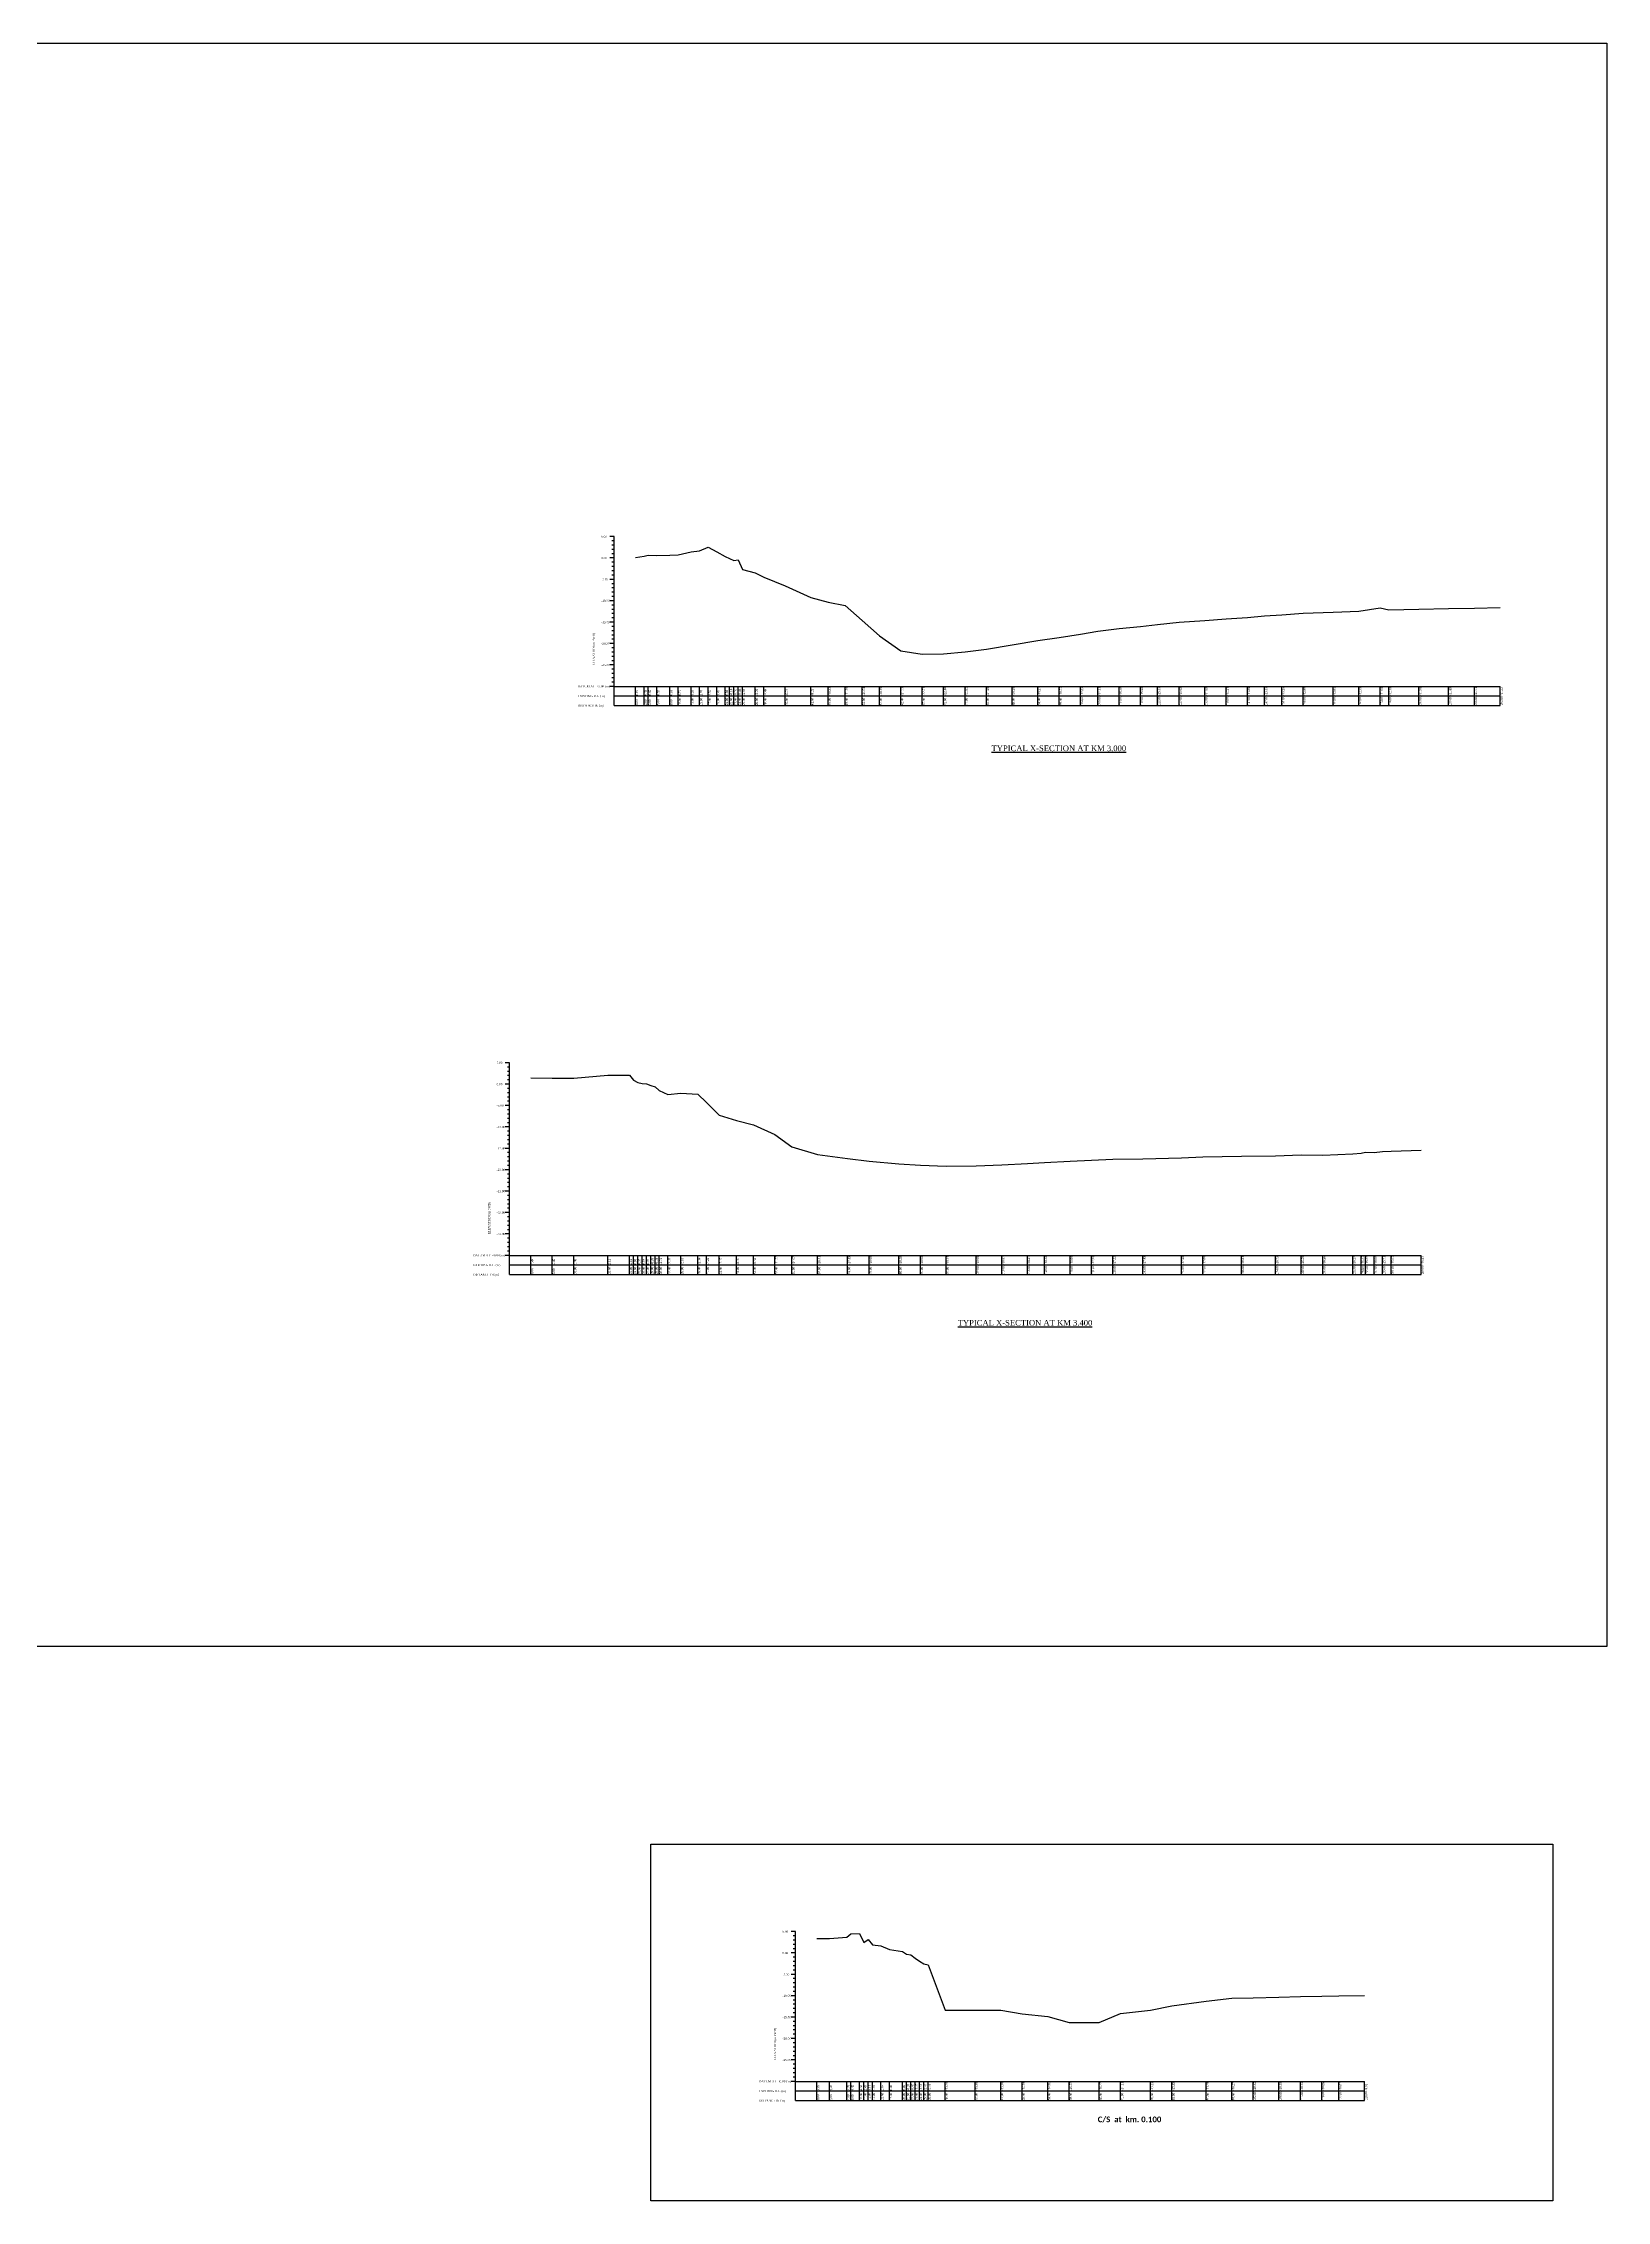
# Model space of a CAD drawing. Header units: metres. Extents: x -1354 to 3686, y -9962 to -7697.
# Drawn here: x -989 to -623, y -9962 to -9458 of the extents above; entities that cross this region are included whole.
import ezdxf

# ---------------------------------------------------------------- set-up
doc = ezdxf.new("R2010")
doc.units = ezdxf.units.M
doc.styles.add('liza', font='times.ttf', dxfattribs={"height": 2})
doc.styles.get("Standard").update_dxf_attribs({"font": 'times.ttf'})

msp = doc.modelspace()

# ---------------------------------------------------------------- linework, layer by layer
at = {"color": 3, "linetype": 'Continuous', "lineweight": -3, "ltscale": 0.5}
for p, q in [((-855.444868, -9572.934927), (-856.444868, -9572.934927)), ((-855.444868, -9573.934927), (-855.944868, -9573.934927)), ((-855.444868, -9574.934927), (-855.944868, -9574.934927)), ((-855.444868, -9612.434927), (-855.444868, -9572.934927)), ((-855.444868, -9577.934927), (-856.444868, -9577.934927)), ((-855.444868, -9575.934927), (-855.944868, -9575.934927)), ((-855.444868, -9576.934927), (-855.944868, -9576.934927)), ((-855.444868, -9578.934927), (-855.944868, -9578.934927)), ((-855.444868, -9579.934927), (-855.944868, -9579.934927)), ((-855.444868, -9582.934927), (-856.444868, -9582.934927)), ((-855.444868, -9580.934927), (-855.944868, -9580.934927)), ((-855.444868, -9581.934927), (-855.944868, -9581.934927)), ((-855.444868, -9583.934927), (-855.944868, -9583.934927)), ((-855.444868, -9584.934927), (-855.944868, -9584.934927)), ((-855.444868, -9587.934927), (-856.444868, -9587.934927)), ((-855.444868, -9585.934927), (-855.944868, -9585.934927)), ((-855.444868, -9586.934927), (-855.944868, -9586.934927)), ((-855.444868, -9588.934927), (-855.944868, -9588.934927)), ((-855.444868, -9589.934927), (-855.944868, -9589.934927)), ((-855.444868, -9592.934927), (-856.444868, -9592.934927)), ((-855.444868, -9590.934927), (-855.944868, -9590.934927)), ((-855.444868, -9591.934927), (-855.944868, -9591.934927)), ((-855.444868, -9593.934927), (-855.944868, -9593.934927)), ((-855.444868, -9594.934927), (-855.944868, -9594.934927)), ((-855.444868, -9597.934927), (-856.444868, -9597.934927)), ((-855.444868, -9595.934927), (-855.944868, -9595.934927)), ((-855.444868, -9596.934927), (-855.944868, -9596.934927)), ((-855.444868, -9598.934927), (-855.944868, -9598.934927)), ((-855.444868, -9599.934927), (-855.944868, -9599.934927)), ((-855.444868, -9602.934927), (-856.444868, -9602.934927)), ((-855.444868, -9600.934927), (-855.944868, -9600.934927)), ((-855.444868, -9601.934927), (-855.944868, -9601.934927)), ((-855.444868, -9603.934927), (-855.944868, -9603.934927)), ((-855.444868, -9604.934927), (-855.944868, -9604.934927)), ((-855.444868, -9605.934927), (-855.944868, -9605.934927)), ((-855.444868, -9607.934927), (-856.444868, -9607.934927)), ((-855.444868, -9606.934927), (-855.944868, -9606.934927)), ((-855.444868, -9607.934927), (-648.444868, -9607.934927)), ((-855.444868, -9610.184927), (-648.444868, -9610.184927)), ((-850.444868, -9612.434927), (-850.444868, -9607.934927)), ((-848.444868, -9612.434927), (-848.444868, -9607.934927)), ((-847.444868, -9612.434927), (-847.444868, -9607.934927)), ((-845.444868, -9612.434927), (-845.444868, -9607.934927)), ((-842.444868, -9612.434927), (-842.444868, -9607.934927)), ((-840.444868, -9612.434927), (-840.444868, -9607.934927)), ((-837.444868, -9612.434927), (-837.444868, -9607.934927)), ((-835.444868, -9612.434927), (-835.444868, -9607.934927)), ((-833.444868, -9612.434927), (-833.444868, -9607.934927)), ((-831.444868, -9612.434927), (-831.444868, -9607.934927)), ((-829.444868, -9612.434927), (-829.444868, -9607.934927)), ((-828.444868, -9612.434927), (-828.444868, -9607.934927)), ((-827.444868, -9612.434927), (-827.444868, -9607.934927)), ((-826.444868, -9612.434927), (-826.444868, -9607.934927)), ((-825.444868, -9612.434927), (-825.444868, -9607.934927)), ((-822.444868, -9612.434927), (-822.444868, -9607.934927)), ((-820.444868, -9612.434927), (-820.444868, -9607.934927)), ((-815.444868, -9612.434927), (-815.444868, -9607.934927)), ((-809.444868, -9612.434927), (-809.444868, -9607.934927)), ((-805.444868, -9612.434927), (-805.444868, -9607.934927)), ((-801.444868, -9612.434927), (-801.444868, -9607.934927)), ((-797.444868, -9612.434927), (-797.444868, -9607.934927)), ((-793.444868, -9612.434927), (-793.444868, -9607.934927)), ((-788.444868, -9612.434927), (-788.444868, -9607.934927)), ((-783.444868, -9612.434927), (-783.444868, -9607.934927)), ((-778.444868, -9612.434927), (-778.444868, -9607.934927)), ((-773.444868, -9612.434927), (-773.444868, -9607.934927)), ((-768.444868, -9612.434927), (-768.444868, -9607.934927)), ((-762.444868, -9612.434927), (-762.444868, -9607.934927)), ((-756.444868, -9612.434927), (-756.444868, -9607.934927)), ((-751.444868, -9612.434927), (-751.444868, -9607.934927)), ((-746.444868, -9612.434927), (-746.444868, -9607.934927)), ((-742.444868, -9612.434927), (-742.444868, -9607.934927)), ((-737.444868, -9612.434927), (-737.444868, -9607.934927)), ((-732.444868, -9612.434927), (-732.444868, -9607.934927)), ((-728.444868, -9612.434927), (-728.444868, -9607.934927)), ((-723.444868, -9612.434927), (-723.444868, -9607.934927)), ((-717.444868, -9612.434927), (-717.444868, -9607.934927)), ((-712.444868, -9612.434927), (-712.444868, -9607.934927)), ((-707.444868, -9612.434927), (-707.444868, -9607.934927)), ((-703.444868, -9612.434927), (-703.444868, -9607.934927)), ((-699.444868, -9612.434927), (-699.444868, -9607.934927)), ((-694.444868, -9612.434927), (-694.444868, -9607.934927)), ((-687.444868, -9612.434927), (-687.444868, -9607.934927)), ((-681.444868, -9612.434927), (-681.444868, -9607.934927)), ((-676.444868, -9612.434927), (-676.444868, -9607.934927)), ((-674.444868, -9612.434927), (-674.444868, -9607.934927)), ((-667.444868, -9612.434927), (-667.444868, -9607.934927)), ((-660.444868, -9612.434927), (-660.444868, -9607.934927)), ((-654.444868, -9612.434927), (-654.444868, -9607.934927)), ((-648.444868, -9612.434927), (-648.444868, -9607.934927)), ((-855.444868, -9612.434927), (-648.444868, -9612.434927)), ((-879.873056, -9695.90677), (-880.873056, -9695.90677)), ((-879.873056, -9745.40677), (-879.873056, -9695.90677)), ((-879.873056, -9700.90677), (-880.873056, -9700.90677)), ((-879.873056, -9696.90677), (-880.373056, -9696.90677)), ((-879.873056, -9697.90677), (-880.373056, -9697.90677)), ((-879.873056, -9698.90677), (-880.373056, -9698.90677)), ((-879.873056, -9699.90677), (-880.373056, -9699.90677)), ((-879.873056, -9705.90677), (-880.873056, -9705.90677)), ((-879.873056, -9701.90677), (-880.373056, -9701.90677)), ((-879.873056, -9702.90677), (-880.373056, -9702.90677)), ((-879.873056, -9703.90677), (-880.373056, -9703.90677)), ((-879.873056, -9704.90677), (-880.373056, -9704.90677)), ((-879.873056, -9710.90677), (-880.873056, -9710.90677)), ((-879.873056, -9706.90677), (-880.373056, -9706.90677)), ((-879.873056, -9707.90677), (-880.373056, -9707.90677)), ((-879.873056, -9708.90677), (-880.373056, -9708.90677)), ((-879.873056, -9709.90677), (-880.373056, -9709.90677)), ((-879.873056, -9715.90677), (-880.873056, -9715.90677)), ((-879.873056, -9711.90677), (-880.373056, -9711.90677)), ((-879.873056, -9712.90677), (-880.373056, -9712.90677)), ((-879.873056, -9713.90677), (-880.373056, -9713.90677)), ((-879.873056, -9714.90677), (-880.373056, -9714.90677)), ((-879.873056, -9720.90677), (-880.873056, -9720.90677)), ((-879.873056, -9716.90677), (-880.373056, -9716.90677)), ((-879.873056, -9717.90677), (-880.373056, -9717.90677)), ((-879.873056, -9718.90677), (-880.373056, -9718.90677)), ((-879.873056, -9719.90677), (-880.373056, -9719.90677)), ((-879.873056, -9721.90677), (-880.373056, -9721.90677)), ((-879.873056, -9725.90677), (-880.873056, -9725.90677)), ((-879.873056, -9722.90677), (-880.373056, -9722.90677)), ((-879.873056, -9723.90677), (-880.373056, -9723.90677)), ((-879.873056, -9724.90677), (-880.373056, -9724.90677)), ((-879.873056, -9726.90677), (-880.373056, -9726.90677)), ((-879.873056, -9730.90677), (-880.873056, -9730.90677)), ((-879.873056, -9727.90677), (-880.373056, -9727.90677)), ((-879.873056, -9728.90677), (-880.373056, -9728.90677)), ((-879.873056, -9729.90677), (-880.373056, -9729.90677)), ((-879.873056, -9731.90677), (-880.373056, -9731.90677)), ((-879.873056, -9735.90677), (-880.873056, -9735.90677)), ((-879.873056, -9732.90677), (-880.373056, -9732.90677)), ((-879.873056, -9733.90677), (-880.373056, -9733.90677)), ((-879.873056, -9734.90677), (-880.373056, -9734.90677)), ((-879.873056, -9736.90677), (-880.373056, -9736.90677)), ((-879.873056, -9740.90677), (-880.873056, -9740.90677)), ((-879.873056, -9737.90677), (-880.373056, -9737.90677)), ((-879.873056, -9738.90677), (-880.373056, -9738.90677)), ((-879.873056, -9739.90677), (-880.373056, -9739.90677)), ((-879.873056, -9740.90677), (-666.873056, -9740.90677)), ((-874.873056, -9745.40677), (-874.873056, -9740.90677)), ((-869.873056, -9745.40677), (-869.873056, -9740.90677)), ((-864.873056, -9745.40677), (-864.873056, -9740.90677)), ((-856.873056, -9745.40677), (-856.873056, -9740.90677)), ((-851.873056, -9745.40677), (-851.873056, -9740.90677)), ((-850.873056, -9745.40677), (-850.873056, -9740.90677)), ((-849.873056, -9745.40677), (-849.873056, -9740.90677)), ((-848.873056, -9745.40677), (-848.873056, -9740.90677)), ((-847.873056, -9745.40677), (-847.873056, -9740.90677)), ((-846.873056, -9745.40677), (-846.873056, -9740.90677)), ((-845.873056, -9745.40677), (-845.873056, -9740.90677)), ((-844.873056, -9745.40677), (-844.873056, -9740.90677)), ((-842.873056, -9745.40677), (-842.873056, -9740.90677)), ((-839.873056, -9745.40677), (-839.873056, -9740.90677)), ((-835.873056, -9745.40677), (-835.873056, -9740.90677)), ((-833.873056, -9745.40677), (-833.873056, -9740.90677)), ((-830.873056, -9745.40677), (-830.873056, -9740.90677)), ((-826.873056, -9745.40677), (-826.873056, -9740.90677)), ((-822.873056, -9745.40677), (-822.873056, -9740.90677)), ((-817.873056, -9745.40677), (-817.873056, -9740.90677)), ((-813.873056, -9745.40677), (-813.873056, -9740.90677)), ((-807.873056, -9745.40677), (-807.873056, -9740.90677)), ((-800.873056, -9745.40677), (-800.873056, -9740.90677)), ((-795.873056, -9745.40677), (-795.873056, -9740.90677)), ((-788.873056, -9745.40677), (-788.873056, -9740.90677)), ((-783.873056, -9745.40677), (-783.873056, -9740.90677)), ((-777.873056, -9745.40677), (-777.873056, -9740.90677)), ((-770.873056, -9745.40677), (-770.873056, -9740.90677)), ((-764.873056, -9745.40677), (-764.873056, -9740.90677)), ((-758.873056, -9745.40677), (-758.873056, -9740.90677)), ((-754.873056, -9745.40677), (-754.873056, -9740.90677)), ((-748.873056, -9745.40677), (-748.873056, -9740.90677)), ((-743.873056, -9745.40677), (-743.873056, -9740.90677)), ((-738.873056, -9745.40677), (-738.873056, -9740.90677)), ((-731.873056, -9745.40677), (-731.873056, -9740.90677)), ((-722.873056, -9745.40677), (-722.873056, -9740.90677)), ((-717.873056, -9745.40677), (-717.873056, -9740.90677)), ((-708.873056, -9745.40677), (-708.873056, -9740.90677)), ((-700.873056, -9745.40677), (-700.873056, -9740.90677)), ((-694.873056, -9745.40677), (-694.873056, -9740.90677)), ((-689.873056, -9745.40677), (-689.873056, -9740.90677)), ((-682.873056, -9745.40677), (-682.873056, -9740.90677)), ((-680.873056, -9745.40677), (-680.873056, -9740.90677)), ((-679.873056, -9745.40677), (-679.873056, -9740.90677)), ((-677.873056, -9745.40677), (-677.873056, -9740.90677)), ((-675.873056, -9745.40677), (-675.873056, -9740.90677)), ((-673.873056, -9745.40677), (-673.873056, -9740.90677)), ((-666.873056, -9745.40677), (-666.873056, -9740.90677)), ((-879.873056, -9743.15677), (-666.873056, -9743.15677)), ((-879.873056, -9745.40677), (-666.873056, -9745.40677)), ((-813.086041, -9898.939225), (-814.086041, -9898.939225)), ((-813.086041, -9899.939225), (-813.586041, -9899.939225)), ((-813.086041, -9900.939225), (-813.586041, -9900.939225)), ((-813.086041, -9901.939225), (-813.586041, -9901.939225)), ((-813.086041, -9902.939225), (-813.586041, -9902.939225)), ((-813.086041, -9938.439225), (-813.086041, -9898.939225)), ((-813.086041, -9903.939225), (-814.086041, -9903.939225)), ((-813.086041, -9904.939225), (-813.586041, -9904.939225)), ((-813.086041, -9905.939225), (-813.586041, -9905.939225)), ((-813.086041, -9906.939225), (-813.586041, -9906.939225)), ((-813.086041, -9907.939225), (-813.586041, -9907.939225)), ((-813.086041, -9908.939225), (-814.086041, -9908.939225)), ((-813.086041, -9909.939225), (-813.586041, -9909.939225)), ((-813.086041, -9910.939225), (-813.586041, -9910.939225)), ((-813.086041, -9911.939225), (-813.586041, -9911.939225)), ((-813.086041, -9912.939225), (-813.586041, -9912.939225)), ((-813.086041, -9913.939225), (-814.086041, -9913.939225)), ((-813.086041, -9914.939225), (-813.586041, -9914.939225)), ((-813.086041, -9915.939225), (-813.586041, -9915.939225)), ((-813.086041, -9916.939225), (-813.586041, -9916.939225)), ((-813.086041, -9917.939225), (-813.586041, -9917.939225)), ((-813.086041, -9918.939225), (-814.086041, -9918.939225)), ((-813.086041, -9919.939225), (-813.586041, -9919.939225)), ((-813.086041, -9920.939225), (-813.586041, -9920.939225)), ((-813.086041, -9921.939225), (-813.586041, -9921.939225)), ((-813.086041, -9922.939225), (-813.586041, -9922.939225)), ((-813.086041, -9923.939225), (-814.086041, -9923.939225)), ((-813.086041, -9924.939225), (-813.586041, -9924.939225)), ((-813.086041, -9925.939225), (-813.586041, -9925.939225)), ((-813.086041, -9926.939225), (-813.586041, -9926.939225)), ((-813.086041, -9927.939225), (-813.586041, -9927.939225)), ((-813.086041, -9928.939225), (-814.086041, -9928.939225)), ((-813.086041, -9929.939225), (-813.586041, -9929.939225)), ((-813.086041, -9930.939225), (-813.586041, -9930.939225)), ((-813.086041, -9931.939225), (-813.586041, -9931.939225)), ((-813.086041, -9932.939225), (-813.586041, -9932.939225)), ((-813.086041, -9933.939225), (-814.086041, -9933.939225)), ((-813.086041, -9933.939225), (-680.086041, -9933.939225)), ((-813.086041, -9936.189225), (-680.086041, -9936.189225)), ((-813.086041, -9938.439225), (-680.086041, -9938.439225)), ((-808.086041, -9938.439225), (-808.086041, -9933.939225)), ((-805.086041, -9938.439225), (-805.086041, -9933.939225)), ((-801.086041, -9938.439225), (-801.086041, -9933.939225)), ((-800.086041, -9938.439225), (-800.086041, -9933.939225)), ((-798.086041, -9938.439225), (-798.086041, -9933.939225)), ((-797.086041, -9938.439225), (-797.086041, -9933.939225)), ((-796.086041, -9938.439225), (-796.086041, -9933.939225)), ((-795.086041, -9938.439225), (-795.086041, -9933.939225)), ((-793.086041, -9938.439225), (-793.086041, -9933.939225)), ((-791.086041, -9938.439225), (-791.086041, -9933.939225)), ((-788.086041, -9938.439225), (-788.086041, -9933.939225)), ((-787.086041, -9938.439225), (-787.086041, -9933.939225)), ((-786.086041, -9938.439225), (-786.086041, -9933.939225)), ((-785.086041, -9938.439225), (-785.086041, -9933.939225)), ((-784.086041, -9938.439225), (-784.086041, -9933.939225)), ((-783.086041, -9938.439225), (-783.086041, -9933.939225)), ((-782.086041, -9938.439225), (-782.086041, -9933.939225)), ((-778.086041, -9938.439225), (-778.086041, -9933.939225)), ((-771.086041, -9938.439225), (-771.086041, -9933.939225)), ((-765.086041, -9938.439225), (-765.086041, -9933.939225)), ((-760.086041, -9938.439225), (-760.086041, -9933.939225)), ((-754.086041, -9938.439225), (-754.086041, -9933.939225)), ((-749.086041, -9938.439225), (-749.086041, -9933.939225)), ((-742.086041, -9938.439225), (-742.086041, -9933.939225)), ((-737.086041, -9938.439225), (-737.086041, -9933.939225)), ((-730.086041, -9938.439225), (-730.086041, -9933.939225)), ((-725.086041, -9938.439225), (-725.086041, -9933.939225)), ((-717.086041, -9938.439225), (-717.086041, -9933.939225)), ((-711.086041, -9938.439225), (-711.086041, -9933.939225)), ((-706.086041, -9938.439225), (-706.086041, -9933.939225)), ((-700.086041, -9938.439225), (-700.086041, -9933.939225)), ((-695.086041, -9938.439225), (-695.086041, -9933.939225)), ((-690.086041, -9938.439225), (-690.086041, -9933.939225)), ((-686.086041, -9938.439225), (-686.086041, -9933.939225)), ((-680.086041, -9938.439225), (-680.086041, -9933.939225))]:
    msp.add_line(p, q, dxfattribs=at)
for points in [[(-1354.163206, -9457.616663), (-623.490289, -9457.616663), (-623.490289, -9832.297796), (-1354.163206, -9832.297796)], [(-846.815095, -9878.529799), (-636.104405, -9878.529799), (-636.104405, -9961.866646), (-846.815095, -9961.866646)]]:
    msp.add_lwpolyline(points, close=True, dxfattribs=at)
for points in [[(-850.444868, -9577.782927), (-848.444868, -9577.502927), (-847.444868, -9577.282927), (-845.444868, -9577.382927), (-842.444868, -9577.302927), (-840.444868, -9577.202927), (-837.444868, -9576.519927), (-835.444868, -9576.230927), (-833.444868, -9575.396927), (-831.444868, -9576.459927), (-829.444868, -9577.552927), (-828.444868, -9578.072927), (-827.444868, -9578.492927), (-826.444868, -9578.372927), (-825.444868, -9580.592927), (-822.444868, -9581.434927), (-820.444868, -9582.424927), (-815.444868, -9584.444927), (-809.444868, -9587.164927), (-805.444868, -9588.254927), (-801.444868, -9589.034927), (-797.444868, -9592.574927), (-793.444868, -9596.124927), (-788.444868, -9599.664927), (-783.444868, -9600.444927), (-778.444868, -9600.334927), (-773.444868, -9599.854927), (-768.444868, -9599.214927), (-762.444868, -9598.224927), (-756.444868, -9597.204927), (-751.444868, -9596.484927), (-746.444868, -9595.764927), (-742.444868, -9595.044927), (-737.444868, -9594.434927), (-732.444868, -9593.914927), (-728.444868, -9593.484927), (-723.444868, -9592.964927), (-717.444868, -9592.564927), (-712.444868, -9592.144927), (-707.444868, -9591.824927), (-703.444868, -9591.484927), (-699.444868, -9591.184927), (-694.444868, -9590.824927), (-687.444868, -9590.584927), (-681.444868, -9590.324927), (-676.444868, -9589.574927), (-674.444868, -9590.064927), (-667.444868, -9589.914927), (-660.444868, -9589.764927), (-654.444868, -9589.644927), (-648.444868, -9589.484927)], [(-874.873056, -9699.42177), (-869.873056, -9699.46177), (-864.873056, -9699.50977), (-856.873056, -9698.80177), (-851.873056, -9698.79177), (-850.873056, -9699.93077), (-849.873056, -9700.53677), (-848.873056, -9700.71677), (-847.873056, -9700.83677), (-846.873056, -9701.18677), (-845.873056, -9701.48677), (-844.873056, -9702.41677), (-842.873056, -9703.28677), (-839.873056, -9703.00677), (-835.873056, -9703.24677), (-833.873056, -9705.15677), (-830.873056, -9708.15677), (-826.873056, -9709.37677), (-822.873056, -9710.40677), (-817.873056, -9712.67677), (-813.873056, -9715.57677), (-807.873056, -9717.31677), (-800.873056, -9718.23677), (-795.873056, -9718.90677), (-788.873056, -9719.49677), (-783.873056, -9719.80677), (-777.873056, -9720.04677), (-770.873056, -9719.98677), (-764.873056, -9719.77677), (-758.873056, -9719.47677), (-754.873056, -9719.22677), (-748.873056, -9718.90677), (-743.873056, -9718.68677), (-738.873056, -9718.45677), (-731.873056, -9718.33677), (-722.873056, -9718.10677), (-717.873056, -9717.90677), (-708.873056, -9717.74677), (-700.873056, -9717.65677), (-694.873056, -9717.40677), (-689.873056, -9717.46677), (-682.873056, -9717.17677), (-680.873056, -9717.05677), (-679.873056, -9716.77677), (-677.873056, -9716.90677), (-675.873056, -9716.61677), (-673.873056, -9716.55677), (-666.873056, -9716.31677)], [(-808.086041, -9900.569225), (-805.086041, -9900.519225), (-801.086041, -9900.237225), (-800.086041, -9899.490225), (-798.086041, -9899.356225), (-797.086041, -9901.513225), (-796.086041, -9900.829225), (-795.086041, -9902.024225), (-793.086041, -9902.303225), (-791.086041, -9903.140225), (-788.086041, -9903.590225), (-787.086041, -9904.220225), (-786.086041, -9904.390225), (-785.086041, -9905.190225), (-784.086041, -9905.850225), (-783.086041, -9906.440225), (-782.086041, -9906.720225), (-778.086041, -9917.319225), (-771.086041, -9917.319225), (-765.086041, -9917.319225), (-760.086041, -9918.129225), (-754.086041, -9918.799225), (-749.086041, -9920.209225), (-742.086041, -9920.209225), (-737.086041, -9918.049225), (-730.086041, -9917.289225), (-725.086041, -9916.269225), (-717.086041, -9915.229225), (-711.086041, -9914.509225), (-706.086041, -9914.389225), (-700.086041, -9914.229225), (-695.086041, -9914.089225), (-690.086041, -9913.999225), (-686.086041, -9913.959225), (-680.086041, -9913.849225)]]:
    msp.add_lwpolyline(points, dxfattribs=at)

# ---------------------------------------------------------------- texts
at = {"color": 3, "linetype": 'Continuous', "lineweight": -3, "ltscale": 0.5, "char_height": 0.5, "attachment_point": 1, "style": 'liza'}
for s, insert, width in [('5.00', (-858.444868, -9572.684927), 2), ('0.00', (-858.444868, -9577.684927), 2), ('-5.00', (-858.444868, -9582.684927), 2), ('-10.00', (-858.444868, -9587.684927), 2), ('-15.00', (-858.444868, -9592.684927), 2), ('-20.00', (-858.444868, -9597.684927), 2), ('-25.00', (-858.444868, -9602.684927), 2), ('DATUM AT -30.00 (m)', (-863.944868, -9607.684927), 7.5), ('EXISTING R.L. (m)', (-863.944868, -9609.934927), 7.5), ('DISTANCE IN (m)', (-863.944868, -9612.184927), 7.5), ('5.00', (-882.873056, -9695.65677), 2), ('0.00', (-882.873056, -9700.65677), 2), ('-5.00', (-882.873056, -9705.65677), 2), ('-10.00', (-882.873056, -9710.65677), 2), ('-15.00', (-882.873056, -9715.65677), 2), ('-20.00', (-882.873056, -9720.65677), 2), ('-25.00', (-882.873056, -9725.65677), 2), ('-30.00', (-882.873056, -9730.65677), 2), ('-35.00', (-882.873056, -9735.65677), 2), ('DATUM AT -40.00 (m)', (-888.373056, -9740.65677), 7.5), ('EXISTING R.L. (m)', (-888.373056, -9742.90677), 7.5), ('DISTANCE IN (m)', (-888.373056, -9745.15677), 7.5), ('5.00', (-816.086041, -9898.689225), 2), ('0.00', (-816.086041, -9903.689225), 2), ('-5.00', (-816.086041, -9908.689225), 2), ('-10.00', (-816.086041, -9913.689225), 2), ('-15.00', (-816.086041, -9918.689225), 2), ('-20.00', (-816.086041, -9923.689225), 2), ('-25.00', (-816.086041, -9928.689225), 2), ('DATUM AT -30.00 (m)', (-821.586041, -9933.689225), 7.5), ('EXISTING R.L. (m)', (-821.586041, -9935.939225), 7.5), ('DISTANCE IN (m)', (-821.586041, -9938.189225), 7.5)]:
    msp.add_mtext(s, dxfattribs=dict(at, insert=insert, width=width))
at = {"color": 3, "linetype": 'Continuous', "lineweight": -3, "ltscale": 0.5, "char_height": 0.5, "attachment_point": 1, "rotation": 90, "style": 'liza'}
for s, insert, width in [('ELEVATION (m PWD)', (-860.444868, -9602.934927), 10), ('0.15', (-850.344868, -9610.084927), 2.15), ('0.43', (-848.344868, -9610.084927), 2.15), ('0.65', (-847.344868, -9610.084927), 2.15), ('0.55', (-845.344868, -9610.084927), 2.15), ('0.63', (-842.344868, -9610.084927), 2.15), ('0.73', (-840.344868, -9610.084927), 2.15), ('10.00', (-840.344868, -9612.334927), 2.15), ('13.00', (-837.344868, -9612.334927), 2.15), ('1.41', (-837.344868, -9610.084927), 2.15), ('1.70', (-835.344868, -9610.084927), 2.15), ('15.00', (-835.344868, -9612.334927), 2.15), ('17.00', (-833.344868, -9612.334927), 2.15), ('2.54', (-833.344868, -9610.084927), 2.15), ('19.00', (-831.344868, -9612.334927), 2.15), ('1.47', (-831.344868, -9610.084927), 2.15), ('0.38', (-829.344868, -9610.084927), 2.15), ('21.00', (-829.344868, -9612.334927), 2.15), ('-0.14', (-828.344868, -9610.084927), 2.15), ('22.00', (-828.344868, -9612.334927), 2.15), ('-0.56', (-827.344868, -9610.084927), 2.15), ('23.00', (-827.344868, -9612.334927), 2.15), ('-0.44', (-826.344868, -9610.084927), 2.15), ('24.00', (-826.344868, -9612.334927), 2.15), ('25.00', (-825.344868, -9612.334927), 2.15), ('-2.66', (-825.344868, -9610.084927), 2.15), ('-3.50', (-822.344868, -9610.084927), 2.15), ('28.00', (-822.344868, -9612.334927), 2.15), ('30.00', (-820.344868, -9612.334927), 2.15), ('-4.49', (-820.344868, -9610.084927), 2.15), ('35.00', (-815.344868, -9612.334927), 2.15), ('-6.51', (-815.344868, -9610.084927), 2.15), ('41.00', (-809.344868, -9612.334927), 2.15), ('-9.23', (-809.344868, -9610.084927), 2.15), ('-10.32', (-805.344868, -9610.084927), 2.15), ('45.00', (-805.344868, -9612.334927), 2.15), ('-11.10', (-801.344868, -9610.084927), 2.15), ('49.00', (-801.344868, -9612.334927), 2.15), ('53.00', (-797.344868, -9612.334927), 2.15), ('-14.64', (-797.344868, -9610.084927), 2.15), ('-18.19', (-793.344868, -9610.084927), 2.15), ('57.00', (-793.344868, -9612.334927), 2.15), ('62.00', (-788.344868, -9612.334927), 2.15), ('-21.73', (-788.344868, -9610.084927), 2.15), ('67.00', (-783.344868, -9612.334927), 2.15), ('-22.51', (-783.344868, -9610.084927), 2.15), ('-22.40', (-778.344868, -9610.084927), 2.15), ('72.00', (-778.344868, -9612.334927), 2.15), ('77.00', (-773.344868, -9612.334927), 2.15), ('-21.92', (-773.344868, -9610.084927), 2.15), ('-21.28', (-768.344868, -9610.084927), 2.15), ('82.00', (-768.344868, -9612.334927), 2.15), ('-20.29', (-762.344868, -9610.084927), 2.15), ('88.00', (-762.344868, -9612.334927), 2.15), ('94.00', (-756.344868, -9612.334927), 2.15), ('-19.27', (-756.344868, -9610.084927), 2.15), ('-18.55', (-751.344868, -9610.084927), 2.15), ('99.00', (-751.344868, -9612.334927), 2.15), ('-17.83', (-746.344868, -9610.084927), 2.15), ('104.00', (-746.344868, -9612.334927), 2.15), ('108.00', (-742.344868, -9612.334927), 2.15), ('-17.11', (-742.344868, -9610.084927), 2.15), ('-16.50', (-737.344868, -9610.084927), 2.15), ('113.00', (-737.344868, -9612.334927), 2.15), ('-15.98', (-732.344868, -9610.084927), 2.15), ('118.00', (-732.344868, -9612.334927), 2.15), ('122.00', (-728.344868, -9612.334927), 2.15), ('-15.55', (-728.344868, -9610.084927), 2.15), ('-15.03', (-723.344868, -9610.084927), 2.15), ('127.00', (-723.344868, -9612.334927), 2.15), ('133.00', (-717.344868, -9612.334927), 2.15), ('-14.63', (-717.344868, -9610.084927), 2.15), ('138.00', (-712.344868, -9612.334927), 2.15), ('-14.21', (-712.344868, -9610.084927), 2.15), ('-13.89', (-707.344868, -9610.084927), 2.15), ('143.00', (-707.344868, -9612.334927), 2.15), ('147.00', (-703.344868, -9612.334927), 2.15), ('-13.55', (-703.344868, -9610.084927), 2.15), ('151.00', (-699.344868, -9612.334927), 2.15), ('-13.25', (-699.344868, -9610.084927), 2.15), ('-12.89', (-694.344868, -9610.084927), 2.15), ('156.00', (-694.344868, -9612.334927), 2.15), ('163.00', (-687.344868, -9612.334927), 2.15), ('-12.65', (-687.344868, -9610.084927), 2.15), ('169.00', (-681.344868, -9612.334927), 2.15), ('-12.39', (-681.344868, -9610.084927), 2.15), ('174.00', (-676.344868, -9612.334927), 2.15), ('-11.64', (-676.344868, -9610.084927), 2.15), ('176.00', (-674.344868, -9612.334927), 2.15), ('-12.13', (-674.344868, -9610.084927), 2.15), ('-11.98', (-667.344868, -9610.084927), 2.15), ('183.00', (-667.344868, -9612.334927), 2.15), ('-11.83', (-660.344868, -9610.084927), 2.15), ('190.00', (-660.344868, -9612.334927), 2.15), ('196.00', (-654.344868, -9612.334927), 2.15), ('-11.71', (-654.344868, -9610.084927), 2.15), ('202.00', (-648.344868, -9612.334927), 2.15), ('-11.55', (-648.344868, -9610.084927), 2.15), ('0.00', (-850.344868, -9612.334927), 2.15), ('2.00', (-848.344868, -9612.334927), 2.15), ('3.00', (-847.344868, -9612.334927), 2.15), ('5.00', (-845.344868, -9612.334927), 2.15), ('8.00', (-842.344868, -9612.334927), 2.15), ('ELEVATION (m PWD)', (-884.873056, -9735.90677), 10), ('1.49', (-874.773056, -9743.05677), 2.15), ('1.45', (-869.773056, -9743.05677), 2.15), ('1.40', (-864.773056, -9743.05677), 2.15), ('2.11', (-856.773056, -9743.05677), 2.15), ('2.11', (-851.773056, -9743.05677), 2.15), ('0.98', (-850.773056, -9743.05677), 2.15), ('0.37', (-849.773056, -9743.05677), 2.15), ('0.19', (-848.773056, -9743.05677), 2.15), ('0.07', (-847.773056, -9743.05677), 2.15), ('-0.28', (-846.773056, -9743.05677), 2.15), ('-0.58', (-845.773056, -9743.05677), 2.15), ('-1.51', (-844.773056, -9743.05677), 2.15), ('-2.38', (-842.773056, -9743.05677), 2.15), ('-2.10', (-839.773056, -9743.05677), 2.15), ('-2.34', (-835.773056, -9743.05677), 2.15), ('-4.25', (-833.773056, -9743.05677), 2.15), ('-7.25', (-830.773056, -9743.05677), 2.15), ('-8.47', (-826.773056, -9743.05677), 2.15), ('-9.50', (-822.773056, -9743.05677), 2.15), ('-11.77', (-817.773056, -9743.05677), 2.15), ('-14.67', (-813.773056, -9743.05677), 2.15), ('-16.41', (-807.773056, -9743.05677), 2.15), ('-17.33', (-800.773056, -9743.05677), 2.15), ('-18.00', (-795.773056, -9743.05677), 2.15), ('-18.59', (-788.773056, -9743.05677), 2.15), ('-18.90', (-783.773056, -9743.05677), 2.15), ('-19.14', (-777.773056, -9743.05677), 2.15), ('-19.08', (-770.773056, -9743.05677), 2.15), ('-18.87', (-764.773056, -9743.05677), 2.15), ('-18.57', (-758.773056, -9743.05677), 2.15), ('-18.32', (-754.773056, -9743.05677), 2.15), ('-18.00', (-748.773056, -9743.05677), 2.15), ('-17.78', (-743.773056, -9743.05677), 2.15), ('-17.55', (-738.773056, -9743.05677), 2.15), ('-17.43', (-731.773056, -9743.05677), 2.15), ('-17.20', (-722.773056, -9743.05677), 2.15), ('-17.00', (-717.773056, -9743.05677), 2.15), ('-16.84', (-708.773056, -9743.05677), 2.15), ('-16.75', (-700.773056, -9743.05677), 2.15), ('-16.50', (-694.773056, -9743.05677), 2.15), ('-16.56', (-689.773056, -9743.05677), 2.15), ('-16.27', (-682.773056, -9743.05677), 2.15), ('-16.15', (-680.773056, -9743.05677), 2.15), ('-15.87', (-679.773056, -9743.05677), 2.15), ('-16.00', (-677.773056, -9743.05677), 2.15), ('-15.71', (-675.773056, -9743.05677), 2.15), ('-15.65', (-673.773056, -9743.05677), 2.15), ('-15.41', (-666.773056, -9743.05677), 2.15), ('0.00', (-874.773056, -9745.30677), 2.15), ('5.00', (-869.773056, -9745.30677), 2.15), ('10.00', (-864.773056, -9745.30677), 2.15), ('18.00', (-856.773056, -9745.30677), 2.15), ('23.00', (-851.773056, -9745.30677), 2.15), ('24.00', (-850.773056, -9745.30677), 2.15), ('25.00', (-849.773056, -9745.30677), 2.15), ('26.00', (-848.773056, -9745.30677), 2.15), ('27.00', (-847.773056, -9745.30677), 2.15), ('28.00', (-846.773056, -9745.30677), 2.15), ('29.00', (-845.773056, -9745.30677), 2.15), ('30.00', (-844.773056, -9745.30677), 2.15), ('32.00', (-842.773056, -9745.30677), 2.15), ('35.00', (-839.773056, -9745.30677), 2.15), ('39.00', (-835.773056, -9745.30677), 2.15), ('41.00', (-833.773056, -9745.30677), 2.15), ('44.00', (-830.773056, -9745.30677), 2.15), ('48.00', (-826.773056, -9745.30677), 2.15), ('52.00', (-822.773056, -9745.30677), 2.15), ('57.00', (-817.773056, -9745.30677), 2.15), ('61.00', (-813.773056, -9745.30677), 2.15), ('67.00', (-807.773056, -9745.30677), 2.15), ('74.00', (-800.773056, -9745.30677), 2.15), ('79.00', (-795.773056, -9745.30677), 2.15), ('86.00', (-788.773056, -9745.30677), 2.15), ('91.00', (-783.773056, -9745.30677), 2.15), ('97.00', (-777.773056, -9745.30677), 2.15), ('104.00', (-770.773056, -9745.30677), 2.15), ('110.00', (-764.773056, -9745.30677), 2.15), ('116.00', (-758.773056, -9745.30677), 2.15), ('120.00', (-754.773056, -9745.30677), 2.15), ('126.00', (-748.773056, -9745.30677), 2.15), ('131.00', (-743.773056, -9745.30677), 2.15), ('136.00', (-738.773056, -9745.30677), 2.15), ('143.00', (-731.773056, -9745.30677), 2.15), ('152.00', (-722.773056, -9745.30677), 2.15), ('157.00', (-717.773056, -9745.30677), 2.15), ('166.00', (-708.773056, -9745.30677), 2.15), ('174.00', (-700.773056, -9745.30677), 2.15), ('180.00', (-694.773056, -9745.30677), 2.15), ('185.00', (-689.773056, -9745.30677), 2.15), ('192.00', (-682.773056, -9745.30677), 2.15), ('194.00', (-680.773056, -9745.30677), 2.15), ('195.00', (-679.773056, -9745.30677), 2.15), ('197.00', (-677.773056, -9745.30677), 2.15), ('199.00', (-675.773056, -9745.30677), 2.15), ('201.00', (-673.773056, -9745.30677), 2.15), ('208.00', (-666.773056, -9745.30677), 2.15), ('ELEVATION (m PWD)', (-818.086041, -9928.939225), 10), ('0.00', (-807.986041, -9938.339225), 2.15), ('3.37', (-807.986041, -9936.089225), 2.15), ('3.00', (-804.986041, -9938.339225), 2.15), ('3.42', (-804.986041, -9936.089225), 2.15), ('3.70', (-800.986041, -9936.089225), 2.15), ('7.00', (-800.986041, -9938.339225), 2.15), ('8.00', (-799.986041, -9938.339225), 2.15), ('4.45', (-799.986041, -9936.089225), 2.15), ('4.58', (-797.986041, -9936.089225), 2.15), ('10.00', (-797.986041, -9938.339225), 2.15), ('11.00', (-796.986041, -9938.339225), 2.15), ('2.43', (-796.986041, -9936.089225), 2.15), ('12.00', (-795.986041, -9938.339225), 2.15), ('3.11', (-795.986041, -9936.089225), 2.15), ('13.00', (-794.986041, -9938.339225), 2.15), ('1.91', (-794.986041, -9936.089225), 2.15), ('15.00', (-792.986041, -9938.339225), 2.15), ('1.64', (-792.986041, -9936.089225), 2.15), ('0.80', (-790.986041, -9936.089225), 2.15), ('17.00', (-790.986041, -9938.339225), 2.15), ('0.35', (-787.986041, -9936.089225), 2.15), ('20.00', (-787.986041, -9938.339225), 2.15), ('-0.28', (-786.986041, -9936.089225), 2.15), ('21.00', (-786.986041, -9938.339225), 2.15), ('-0.45', (-785.986041, -9936.089225), 2.15), ('22.00', (-785.986041, -9938.339225), 2.15), ('23.00', (-784.986041, -9938.339225), 2.15), ('-1.25', (-784.986041, -9936.089225), 2.15), ('24.00', (-783.986041, -9938.339225), 2.15), ('-1.91', (-783.986041, -9936.089225), 2.15), ('-2.50', (-782.986041, -9936.089225), 2.15), ('25.00', (-782.986041, -9938.339225), 2.15), ('-2.78', (-781.986041, -9936.089225), 2.15), ('26.00', (-781.986041, -9938.339225), 2.15), ('-13.38', (-777.986041, -9936.089225), 2.15), ('30.00', (-777.986041, -9938.339225), 2.15), ('-13.38', (-770.986041, -9936.089225), 2.15), ('37.00', (-770.986041, -9938.339225), 2.15), ('-13.38', (-764.986041, -9936.089225), 2.15), ('43.00', (-764.986041, -9938.339225), 2.15), ('48.00', (-759.986041, -9938.339225), 2.15), ('-14.19', (-759.986041, -9936.089225), 2.15), ('-14.86', (-753.986041, -9936.089225), 2.15), ('54.00', (-753.986041, -9938.339225), 2.15), ('59.00', (-748.986041, -9938.339225), 2.15), ('-16.27', (-748.986041, -9936.089225), 2.15), ('66.00', (-741.986041, -9938.339225), 2.15), ('-16.27', (-741.986041, -9936.089225), 2.15), ('71.00', (-736.986041, -9938.339225), 2.15), ('-14.11', (-736.986041, -9936.089225), 2.15), ('78.00', (-729.986041, -9938.339225), 2.15), ('-13.35', (-729.986041, -9936.089225), 2.15), ('83.00', (-724.986041, -9938.339225), 2.15), ('-12.33', (-724.986041, -9936.089225), 2.15), ('91.00', (-716.986041, -9938.339225), 2.15), ('-11.29', (-716.986041, -9936.089225), 2.15), ('-10.57', (-710.986041, -9936.089225), 2.15), ('97.00', (-710.986041, -9938.339225), 2.15), ('-10.45', (-705.986041, -9936.089225), 2.15), ('102.00', (-705.986041, -9938.339225), 2.15), ('-10.29', (-699.986041, -9936.089225), 2.15), ('108.00', (-699.986041, -9938.339225), 2.15), ('-10.15', (-694.986041, -9936.089225), 2.15), ('113.00', (-694.986041, -9938.339225), 2.15), ('-10.06', (-689.986041, -9936.089225), 2.15), ('118.00', (-689.986041, -9938.339225), 2.15), ('-10.02', (-685.986041, -9936.089225), 2.15), ('122.00', (-685.986041, -9938.339225), 2.15), ('128.00', (-679.986041, -9938.339225), 2.15), ('-9.91', (-679.986041, -9936.089225), 2.15)]:
    msp.add_mtext(s, dxfattribs=dict(at, insert=insert, width=width))
at = {"color": 0, "linetype": 'ByBlock', "lineweight": 30, "char_height": 1.32684107, "width": 81.78181267, "attachment_point": 1}
for s, insert in [('{\\LTYPICAL X-SECTION AT KM 3.000}', (-767.246436, -9621.744528)), ('{\\LTYPICAL X-SECTION AT KM 3.400}', (-775.154906, -9756.002175)), ('{\\fCalibri|b1|i0|c0|p34;\\C256;C/S  at  km. 0.100}', (-742.426606, -9942.164027))]:
    msp.add_mtext(s, dxfattribs=dict(at, insert=insert))

doc.saveas('drawing.dxf')
